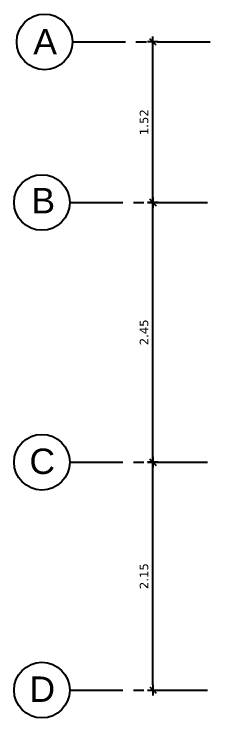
# Model space of a CAD drawing. Extents: x 12 to 194, y 116 to 198.
# Drawn here: x 62.3 to 64.16, y 170.39 to 177.03 of the extents above; entities that cross this region are included whole.
import ezdxf

# ---------------------------------------------------------------- set-up
doc = ezdxf.new("R2010")
doc.units = 0
doc.header["$LTSCALE"] = 0.005
doc.header["$PDMODE"] = 3
doc.linetypes.add('C5', pattern=[60, 50, -5, 0, -5])
doc.linetypes.add('CONTINU', pattern=[0])
doc.layers.get('0').update_dxf_attribs({"linetype": 'CONTINUOUS'})
doc.layers.get('DEFPOINTS').update_dxf_attribs({"linetype": 'CONTINUOUS'})
for name, color, linetype in [('ARQ-CTA-1_050', 1, 'CONTINUOUS'), ('ARQ-EXO-1_100', 251, 'C5'), ('ARQ-TXT-1_100', 2, 'CONTINUOUS')]:
    doc.layers.add(name, color=color, linetype=linetype)
doc.styles.add('A20', font='arial.ttf', dxfattribs={"height": 0.2})
doc.styles.add('FNDE Texto Cota 0050', font='verdana.ttf', dxfattribs={"height": 0.08})
doc.dimstyles.new('FNDE 1-0050', dxfattribs={"dimscale": 5, "dimtxt": 0.08, "dimasz": 0.01, "dimexe": 0.15, "dimexo": 0.15, "dimgap": 0.01, "dimtad": 1, "dimzin": 1, "dimdsep": 46, "dimtxsty": 'FNDE Texto Cota 0050', "dimblk": 'tic', "dimcen": 0.015, "dimdle": 0.15, "dimse1": 1, "dimse2": 1, "dimclrd": 251, "dimclre": 251, "dimclrt": 256, "dimaunit": 1, "dimadec": 3, "dimazin": 0, "dimtfac": 1, "dimtix": 1, "dimtmove": 2, "dimatfit": 3, "dimfxl": 0.15, "dimtvp": 1, "dimtolj": 1, "dimtzin": 0, "dimarcsym": 0})

# ---------------------------------------------------------------- blocks, each defined once
blk = doc.blocks.new('tic')
at = {"color": 251}
for p, q in [((-1, 0), (1, 0)), ((0, -1), (0, 1))]:
    blk.add_line(p, q, dxfattribs=at)
blk.add_line((-0.6, -0.6), (0.6, 0.6))
blk = doc.blocks.new('*D38')
at = {"layer": 'ARQ-CTA-1_050', "color": 251, "lineweight": -2, "transparency": 16777216}
blk.add_line((63.6078, 175.299), (63.6078, 176.714), dxfattribs=at)
at = {"layer": 'DEFPOINTS', "color": 0, "transparency": 16777216}
for p in [(62.8483, 176.764, -0.3582), (63.6078, 176.764), (64.5959, 175.249)]:
    blk.add_point(p, dxfattribs=at)
at = {"layer": 'ARQ-CTA-1_050', "color": 251, "lineweight": -2, "transparency": 16777216, "xscale": 0.05, "yscale": 0.05, "zscale": 0.05}
for p, rotation in [((63.6078, 176.764), 90), ((63.6078, 175.249), 270)]:
    blk.add_blockref('tic', p, dxfattribs=dict(at, rotation=rotation))
at = {"layer": 'ARQ-CTA-1_050', "transparency": 16777216, "insert": (63.5244, 176.0065), "char_height": 0.08, "attachment_point": 5, "rotation": 90, "style": 'FNDE Texto Cota 0050'}
blk.add_mtext('\\A1;1.52', dxfattribs=at)
blk = doc.blocks.new('*D206')
at = {"layer": 'ARQ-CTA-1_050', "color": 251, "lineweight": -2, "transparency": 16777216}
blk.add_line((63.6078, 170.699), (63.6078, 172.749), dxfattribs=at)
at = {"layer": 'DEFPOINTS', "color": 0, "transparency": 16777216}
for p in [(62.8233, 172.799), (63.6078, 172.799), (62.8233, 170.649)]:
    blk.add_point(p, dxfattribs=at)
at = {"layer": 'ARQ-CTA-1_050', "color": 251, "lineweight": -2, "transparency": 16777216, "xscale": 0.05, "yscale": 0.05, "zscale": 0.05}
for p, rotation in [((63.6078, 172.799), 90), ((63.6078, 170.649), 270)]:
    blk.add_blockref('tic', p, dxfattribs=dict(at, rotation=rotation))
at = {"layer": 'ARQ-CTA-1_050', "transparency": 16777216, "insert": (63.5244, 171.724), "char_height": 0.08, "attachment_point": 5, "rotation": 90, "style": 'FNDE Texto Cota 0050'}
blk.add_mtext('\\A1;2.15', dxfattribs=at)
blk = doc.blocks.new('*D207')
at = {"layer": 'ARQ-CTA-1_050', "color": 251, "lineweight": -2, "transparency": 16777216}
blk.add_line((63.6078, 172.849), (63.6078, 175.199), dxfattribs=at)
at = {"layer": 'DEFPOINTS', "color": 0, "transparency": 16777216}
for p in [(62.8233, 175.249), (63.6078, 175.249), (62.8233, 172.799)]:
    blk.add_point(p, dxfattribs=at)
at = {"layer": 'ARQ-CTA-1_050', "color": 251, "lineweight": -2, "transparency": 16777216, "xscale": 0.05, "yscale": 0.05, "zscale": 0.05}
for p, rotation in [((63.6078, 175.249), 90), ((63.6078, 172.799), 270)]:
    blk.add_blockref('tic', p, dxfattribs=dict(at, rotation=rotation))
at = {"layer": 'ARQ-CTA-1_050', "transparency": 16777216, "insert": (63.5244, 174.024), "char_height": 0.08, "attachment_point": 5, "rotation": 90, "style": 'FNDE Texto Cota 0050'}
blk.add_mtext('\\A1;2.45', dxfattribs=at)

msp = doc.modelspace()

# ---------------------------------------------------------------- linework, layer by layer
at = {"layer": 'ARQ-EXO-1_100', "ltscale": 2}
for p, q in [((62.8483, 176.764), (83.5522, 176.764, -14.6614)), ((62.8233, 175.249), (83.5522, 175.249, -14.6778)), ((62.8233, 172.799), (83.5522, 172.799, -14.6778)), ((62.8233, 170.649), (83.5522, 170.649, -14.6778))]:
    msp.add_line(p, q, dxfattribs=at)
at = {"layer": 'ARQ-EXO-1_100', "linetype": 'CONTINU'}
for centre in [(62.5858, 176.764), (62.5608, 175.249), (62.5608, 172.799), (62.5608, 170.649)]:
    msp.add_circle(centre, 0.2625, dxfattribs=at)

# ---------------------------------------------------------------- texts
at = {"layer": 'ARQ-TXT-1_100', "char_height": 0.24, "width": 0.437504, "attachment_point": 2, "style": 'A20'}
for s, insert in [('A', (62.5912, 176.8865, -2.6897)), ('B', (62.5736, 175.3867, -0.8)), ('C', (62.564, 172.9276, -0.8)), ('D', (62.564, 170.7776, -0.8))]:
    msp.add_mtext(s, dxfattribs=dict(at, insert=insert))

# ---------------------------------------------------------------- dimensions: what is measured, and where the dimension line sits
at = {"layer": 'ARQ-CTA-1_050'}
for base, p1, p2, picture, middle in [((63.6077644049, 176.7640278381), (64.5958765401, 175.2490278381), (62.8482995723, 176.7640278381, -0.3581894908), '*D38', (63.5244333102, 176.0065278381)), ((63.6078, 175.249), (62.8233, 172.799), (62.8233, 175.249), '*D207', (63.5244, 174.024)), ((63.6078, 172.799), (62.8233, 170.649), (62.8233, 172.799), '*D206', (63.5244, 171.724))]:
    dim = msp.add_linear_dim(base=base, p1=p1, p2=p2, angle=90, dimstyle='FNDE 1-0050', override={"dimtad": 0}, dxfattribs=at)
    dim.commit()
    dim.dimension.update_dxf_attribs({"geometry": picture, "text_midpoint": middle})

doc.saveas('drawing.dxf')
